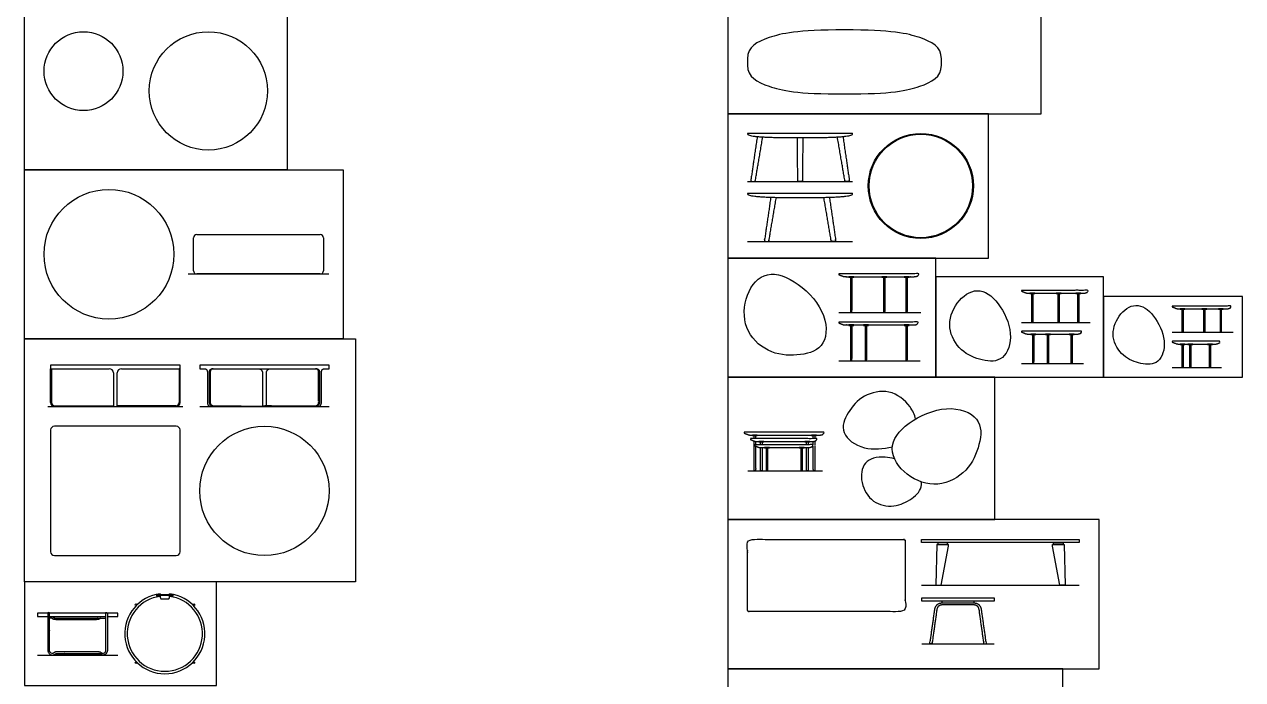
# Model space of a CAD drawing. Header units: millimetres. Extents: x 0.1 to 26.4, y -0.3 to 15.
# Drawn here: x 0.05 to 9.47, y 4.44 to 9.51 of the extents above; entities that cross this region are included whole.
import ezdxf

# ---------------------------------------------------------------- set-up
doc = ezdxf.new("R2010")
doc.units = ezdxf.units.MM
for name, color, linetype, true_color in [('2D$AG-DIAGRAM', 7, 'Continuous', 0xfecc66), ('2D$AG-FURNITURE', 7, 'Continuous', 0x66ccff), ('2D$X-VPRT', 6, 'Continuous', 0xff00ff), ('AG-DIAGRAM', 7, 'Continuous', 0xfecc66), ('AG-FURNITURE', 7, 'Continuous', 0x66ccff), ('X-VPRT', 6, 'Continuous', 0xff00ff)]:
    doc.layers.add(name, color=color, linetype=linetype, true_color=true_color)

msp = doc.modelspace()

# ---------------------------------------------------------------- linework, layer by layer
at = {"layer": '2D$AG-DIAGRAM'}
for points in [[(5.6424, 8.2933), (6.4552, 8.2933)], [(5.6424, 7.8297), (6.4552, 7.8297)], [(6.3482, 7.2792), (6.9832, 7.2792)], [(7.7608, 7.201), (8.2907, 7.201)], [(8.9258, 7.1264), (9.3957, 7.1264)], [(6.3482, 6.9056), (6.9781, 6.9056)], [(7.7608, 6.8848), (8.2406, 6.8848)], [(8.9258, 6.8542), (9.3068, 6.8542)], [(5.6444, 6.0538), (6.2219, 6.0538)], [(6.9884, 5.1694), (8.2076, 5.1694)], [(6.9903, 4.7163), (7.5491, 4.7163)], [(0.1536, 4.6302), (0.7734, 4.6302)]]:
    msp.add_lwpolyline(points, dxfattribs=at)
at = {"layer": '2D$AG-FURNITURE'}
for points in [[(6.4259, 7.5567), (6.4259, 7.5535), (6.464, 7.5535), (6.464, 7.5567)], [(6.6819, 7.5567), (6.6819, 7.5535), (6.72, 7.5535), (6.72, 7.5567)], [(6.8544, 7.5567), (6.8544, 7.5535), (6.8925, 7.5535), (6.8925, 7.5567)], [(7.8262, 7.4288), (7.8262, 7.4256), (7.8643, 7.4256), (7.8643, 7.4288)], [(8.0285, 7.4288), (8.0285, 7.4256), (8.0666, 7.4256), (8.0666, 7.4288)], [(8.1812, 7.4288), (8.1812, 7.4256), (8.2193, 7.4256), (8.2193, 7.4288)], [(8.9863, 7.3074), (8.9863, 7.3042), (9.0244, 7.3042), (9.0244, 7.3074)], [(9.1556, 7.3074), (9.1556, 7.3042), (9.1937, 7.3042), (9.1937, 7.3074)], [(9.2825, 7.3074), (9.2825, 7.3042), (9.3206, 7.3042), (9.3206, 7.3074)], [(6.4259, 7.1831), (6.4259, 7.1799), (6.464, 7.1799), (6.464, 7.1831)], [(6.5401, 7.1831), (6.5401, 7.1799), (6.5782, 7.1799), (6.5782, 7.1831)], [(6.8544, 7.1831), (6.8544, 7.1799), (6.8925, 7.1799), (6.8925, 7.1831)], [(7.8321, 7.1125), (7.8321, 7.1093), (7.8702, 7.1093), (7.8702, 7.1125)], [(7.9464, 7.1125), (7.9464, 7.1093), (7.9845, 7.1093), (7.9845, 7.1125)], [(8.129, 7.1125), (8.129, 7.1093), (8.1671, 7.1093), (8.1671, 7.1125)], [(8.9863, 7.0351), (8.9863, 7.032), (9.0244, 7.032), (9.0244, 7.0351)], [(9.0477, 7.0351), (9.0477, 7.032), (9.0858, 7.032), (9.0858, 7.0351)], [(9.1995, 7.0351), (9.1995, 7.032), (9.2376, 7.032), (9.2376, 7.0351)], [(5.6799, 6.3313), (5.6799, 6.3281), (5.718, 6.3281), (5.718, 6.3313)], [(6.1383, 6.3313), (6.1383, 6.3281), (6.1764, 6.3281), (6.1764, 6.3313)], [(5.7298, 6.2815), (5.7298, 6.2784), (5.7679, 6.2784), (5.7679, 6.2815)], [(5.7739, 6.2348), (5.7739, 6.2316), (5.812, 6.2316), (5.812, 6.2348)], [(6.0421, 6.2348), (6.0421, 6.2316), (6.0802, 6.2316), (6.0802, 6.2348)], [(6.0848, 6.2815), (6.0848, 6.2784), (6.1229, 6.2784), (6.1229, 6.2815)], [(6.9884, 5.5005), (6.9884, 5.525), (8.2076, 5.525), (8.2076, 5.5005)], [(7.1955, 5.4862), (7.1064, 5.4862), (7.0978, 5.1694), (7.1391, 5.1694), (7.1955, 5.472)], [(7.189, 5.4862), (7.189, 5.5005), (7.1128, 5.5005), (7.1128, 5.4862)], [(8.0005, 5.4862), (8.0896, 5.4862), (8.0982, 5.1694), (8.0569, 5.1694), (8.0005, 5.472)], [(8.0069, 5.4862), (8.0069, 5.5005), (8.0831, 5.5005), (8.0831, 5.4862)], [(6.9903, 5.0474), (6.9903, 5.0719), (7.5491, 5.0719), (7.5491, 5.0474)], [(7.3948, 5.0331), (7.3948, 5.0474), (7.1446, 5.0474), (7.1446, 5.0331)]]:
    msp.add_lwpolyline(points, close=True, dxfattribs=at)
for points in [[(0.2335, 4.9541), (0.1536, 4.9541), (0.1536, 4.9287), (0.2335, 4.9287)], [(0.6808, 4.9541), (0.2462, 4.9541)], [(0.2462, 4.9287), (0.6808, 4.9287)], [(0.2612, 4.9159), (0.2462, 4.9159)], [(0.6935, 4.9287), (0.7734, 4.9287), (0.7734, 4.9541), (0.6935, 4.9541)]]:
    msp.add_lwpolyline(points, dxfattribs=at)
for centre, radius in [((6.9824, 8.2584), 0.4064), ((6.9824, 8.2584), 0.4001), ((0.9143, 5.0189), 0.00635), ((1.3615, 5.0189), 0.00635), ((0.9143, 4.5717), 0.00635), ((1.3615, 4.5717), 0.00635)]:
    msp.add_circle(centre, radius, dxfattribs=at)
for radius, start, end in [(0.3099, 96.835, 83.165), (0.2908, 97.05915, 82.94085)]:
    msp.add_arc((1.1379, 4.7953), radius, start, end, dxfattribs=at)
for points, degree, knots in [([(5.6424, 9.1925), (5.6424, 9.2008), (5.6424, 9.209), (5.6424, 9.2173), (5.6424, 9.2255), (5.6424, 9.2338), (5.6424, 9.2421), (5.6424, 9.3347), (5.7878, 9.4115), (6.0227, 9.4649), (6.3917, 9.4649), (6.7608, 9.4649), (6.9957, 9.4115), (7.141, 9.3347), (7.141, 9.2421), (7.141, 9.2338), (7.141, 9.2255), (7.141, 9.2173), (7.141, 9.209), (7.141, 9.2008), (7.141, 9.1925), (7.141, 9.0999), (6.9957, 9.0231), (6.7608, 8.9696), (6.3917, 8.9696), (6.0227, 8.9696), (5.7878, 9.0231), (5.6424, 9.0999), (5.6424, 9.1925)], 3, [-0.162441, -0.162441, -0.162441, -0.162441, -0.081221, -0.081221, -0.081221, 0, 0, 0, 1.443325, 2.88665, 2.88665, 2.88665, 4.329975, 5.7733, 5.7733, 5.7733, 5.85452, 5.85452, 5.85452, 5.935741, 5.935741, 5.935741, 7.379066, 8.822391, 8.822391, 8.822391, 10.265716, 11.709041, 11.709041, 11.709041, 11.709041]), ([(6.9419, 6.4563), (6.9344, 6.4882), (6.8899, 6.5825), (6.741, 6.6936), (6.5314, 6.647), (6.4116, 6.5073), (6.3493, 6.3479), (6.5211, 6.2116), (6.6938, 6.2235), (6.7622, 6.2414)], 3, [0.464889, 0.464889, 0.464889, 0.464889, 0.968352, 1.936704, 2.905056, 3.873408, 4.84176, 5.810112, 6.63946, 6.63946, 6.63946, 6.63946]), ([(5.6926, 6.3038), (5.6926, 6.3167), (5.6926, 6.3281), (5.6989, 6.3281), (5.7053, 6.3281), (5.7053, 6.3167), (5.7053, 6.3038)], 2, [1.760522, 1.760522, 1.760522, 1.8323717, 1.8323717, 1.8740384, 1.8740384, 1.9458881, 1.9458881, 1.9458881]), ([(6.151, 6.3038), (6.151, 6.3167), (6.151, 6.3281), (6.1573, 6.3281), (6.1637, 6.3281), (6.1637, 6.3167), (6.1637, 6.3038)], 2, [1.760522, 1.760522, 1.760522, 1.8323717, 1.8323717, 1.8740384, 1.8740384, 1.9458881, 1.9458881, 1.9458881]), ([(5.7425, 6.257), (5.7425, 6.268), (5.7425, 6.2784), (5.7488, 6.2784), (5.7552, 6.2784), (5.7552, 6.268), (5.7552, 6.257)], 2, [1.7671597, 1.7671597, 1.7671597, 1.8323717, 1.8323717, 1.8740384, 1.8740384, 1.9392503, 1.9392503, 1.9392503]), ([(6.0975, 6.257), (6.0975, 6.268), (6.0975, 6.2784), (6.1039, 6.2784), (6.1102, 6.2784), (6.1102, 6.268), (6.1102, 6.257)], 2, [1.7671597, 1.7671597, 1.7671597, 1.8323717, 1.8323717, 1.8740384, 1.8740384, 1.9392503, 1.9392503, 1.9392503]), ([(6.7793, 6.1474), (6.7546, 6.1537), (6.6597, 6.1694), (6.5853, 6.1511), (6.5543, 6.1149), (6.5233, 6.0787), (6.5091, 5.961), (6.6021, 5.8004), (6.7792, 5.767), (6.9179, 5.8352), (6.9901, 5.9085), (6.9863, 5.9627), (6.9851, 5.9699)], 3, [6.434958, 6.434958, 6.434958, 6.434958, 6.778464, 7.746816, 7.746816, 7.746816, 8.715168, 9.68352, 10.651872, 11.620224, 12.588576, 12.733904, 12.733904, 12.733904, 12.733904])]:
    msp.add_open_spline(points, degree=degree, knots=knots, dxfattribs=at)
for points, weights, degree, knots in [([(5.6424, 8.661), (5.6424, 8.6615), (5.6424, 8.6621), (5.6424, 8.6626), (5.6424, 8.6635), (5.6431, 8.6642), (5.644, 8.6642), (5.7784, 8.6642), (6.3192, 8.6642), (6.4536, 8.6642), (6.4546, 8.6642), (6.4552, 8.6635), (6.4552, 8.6626), (6.4552, 8.6621), (6.4552, 8.6615), (6.4552, 8.661), (6.4552, 8.6324), (6.1983, 8.6324), (6.0488, 8.6324), (5.8994, 8.6324), (5.6424, 8.6324), (5.6424, 8.661)], [1, 1, 1, 1, 0.804737854124, 0.804737854124, 1, 1, 1, 1, 0.804737854124, 0.804737854124, 1, 1, 1, 1, 1, 1, 1, 1, 1, 1], 3, [1.458333, 1.458333, 1.458333, 1.458333, 1.479167, 1.479167, 1.479167, 1.487348, 1.487348, 1.487348, 2.810265, 2.810265, 2.810265, 2.818446, 2.818446, 2.818446, 2.839279, 2.839279, 2.839279, 3.568446, 3.568446, 3.568446, 4.297612, 4.297612, 4.297612, 4.297612]), ([(5.7177, 8.6406), (5.6915, 8.462), (5.6684, 8.304), (5.6678, 8.2998), (5.6706, 8.2966), (5.6734, 8.2933), (5.6776, 8.2933), (5.6858, 8.2933), (5.694, 8.2933), (5.7019, 8.2933), (5.7032, 8.3011), (5.7299, 8.4587), (5.7603, 8.6375)], [1, 1, 1, 0.909393215252, 1, 0.909393215252, 1, 1, 1, 0.764033142912, 1, 1, 1], 2, [0.371464, 0.371464, 0.371464, 1.47713, 1.47713, 1.503412, 1.503412, 1.529694, 1.529694, 1.581714, 1.581714, 1.624678, 1.624678, 2.705757, 2.705757, 2.705757]), ([(6.07, 8.6324), (6.0683, 8.4662), (6.0666, 8.3), (6.0665, 8.2933), (6.0599, 8.2933), (6.0488, 8.2933), (6.0378, 8.2933), (6.0311, 8.2933), (6.0311, 8.3), (6.0294, 8.4662), (6.0276, 8.6324)], [1, 1, 1, 0.710741853353, 1, 1, 1, 0.710741853353, 1, 1, 1], 2, [0.464452, 0.464452, 0.464452, 1.504077, 1.504077, 1.538273, 1.538273, 1.629613, 1.629613, 1.66381, 1.66381, 2.703435, 2.703435, 2.703435]), ([(6.38, 8.6406), (6.4062, 8.462), (6.4293, 8.304), (6.4299, 8.2998), (6.4271, 8.2966), (6.4243, 8.2933), (6.42, 8.2933), (6.4119, 8.2933), (6.4037, 8.2933), (6.3958, 8.2933), (6.3945, 8.3011), (6.3677, 8.4587), (6.3373, 8.6375)], [1, 1, 1, 0.909393215252, 1, 0.909393215252, 1, 1, 1, 0.764033142912, 1, 1, 1], 2, [0.371464, 0.371464, 0.371464, 1.47713, 1.47713, 1.503412, 1.503412, 1.529694, 1.529694, 1.581714, 1.581714, 1.624678, 1.624678, 2.705757, 2.705757, 2.705757]), ([(5.6424, 8.1974), (5.6424, 8.1979), (5.6424, 8.1984), (5.6424, 8.199), (5.6424, 8.1999), (5.6431, 8.2005), (5.644, 8.2005), (5.7784, 8.2005), (6.3192, 8.2005), (6.4536, 8.2005), (6.4546, 8.2005), (6.4552, 8.1999), (6.4552, 8.199), (6.4552, 8.1984), (6.4552, 8.1979), (6.4552, 8.1974), (6.4552, 8.1688), (6.1983, 8.1688), (6.0488, 8.1688), (5.8994, 8.1688), (5.6424, 8.1688), (5.6424, 8.1974)], [1, 1, 1, 1, 0.804737854124, 0.804737854124, 1, 1, 1, 1, 0.804737854124, 0.804737854124, 1, 1, 1, 1, 1, 1, 1, 1, 1, 1], 3, [1.458333, 1.458333, 1.458333, 1.458333, 1.479167, 1.479167, 1.479167, 1.487348, 1.487348, 1.487348, 2.810265, 2.810265, 2.810265, 2.818446, 2.818446, 2.818446, 2.839279, 2.839279, 2.839279, 3.568446, 3.568446, 3.568446, 4.297612, 4.297612, 4.297612, 4.297612]), ([(5.8224, 8.1712), (5.7976, 8.0028), (5.7739, 7.8404), (5.7733, 7.8362), (5.7761, 7.8329), (5.7788, 7.8297), (5.7831, 7.8297), (5.7913, 7.8297), (5.7995, 7.8297), (5.8073, 7.8297), (5.8087, 7.8375), (5.8364, 8.0008), (5.8652, 8.1701)], [1, 1, 1, 0.909393215252, 1, 0.909393215252, 1, 1, 1, 0.764033142912, 1, 1, 1], 2, [0.340751, 0.340751, 0.340751, 1.47713, 1.47713, 1.503412, 1.503412, 1.529694, 1.529694, 1.581714, 1.581714, 1.624678, 1.624678, 2.745174, 2.745174, 2.745174]), ([(6.2753, 8.1712), (6.3001, 8.0028), (6.3238, 7.8404), (6.3244, 7.8362), (6.3216, 7.8329), (6.3188, 7.8297), (6.3145, 7.8297), (6.3064, 7.8297), (6.2982, 7.8297), (6.2903, 7.8297), (6.289, 7.8375), (6.2613, 8.0008), (6.2325, 8.1701)], [1, 1, 1, 0.909393215252, 1, 0.909393215252, 1, 1, 1, 0.764033142912, 1, 1, 1], 2, [0.340751, 0.340751, 0.340751, 1.47713, 1.47713, 1.503412, 1.503412, 1.529694, 1.529694, 1.581714, 1.581714, 1.624678, 1.624678, 2.745174, 2.745174, 2.745174]), ([(6.3482, 7.5757), (6.3482, 7.5789), (6.3513, 7.5789), (6.6657, 7.5789), (6.98, 7.5789), (6.9832, 7.5789), (6.9832, 7.5757), (6.9832, 7.5752), (6.9832, 7.5747), (6.9832, 7.5725), (6.9812, 7.5717), (6.9677, 7.5663), (6.9543, 7.5608), (6.9439, 7.5567), (6.9286, 7.5567), (6.6657, 7.5567), (6.4027, 7.5567), (6.3874, 7.5567), (6.3771, 7.5608), (6.3636, 7.5663), (6.3501, 7.5717), (6.3482, 7.5725), (6.3482, 7.5747), (6.3482, 7.5752), (6.3482, 7.5757)], [1, 0.707106781187, 1, 1, 1, 0.707106781187, 1, 1, 1, 0.829180212149, 1, 1, 1, 1, 1, 1, 1, 1, 1, 1, 1, 0.829180212148, 1, 1, 1], 2, [0.013118, 0.013118, 0.013118, 0.02948, 0.02948, 1.550314, 1.550314, 1.566676, 1.566676, 1.570071, 1.570071, 1.582428, 1.582428, 1.618177, 1.618177, 1.704863, 1.704863, 3.126096, 3.126096, 3.212782, 3.212782, 3.248531, 3.248531, 3.260888, 3.260888, 3.264283, 3.264283, 3.264283]), ([(6.4513, 7.5535), (6.4513, 7.4639), (6.4513, 7.2816), (6.4513, 7.2792), (6.4488, 7.2792), (6.4449, 7.2792), (6.4411, 7.2792), (6.4386, 7.2792), (6.4386, 7.2816), (6.4386, 7.4639), (6.4386, 7.5535), (6.4449, 7.5535), (6.4513, 7.5535)], [1, 1, 1, 0.707106781187, 1, 1, 1, 0.707106781188, 1, 1, 1, 1, 1], 2, [0.655998, 0.655998, 0.655998, 1.218721, 1.218721, 1.231464, 1.231464, 1.256905, 1.256905, 1.269649, 1.269649, 1.832372, 1.832372, 1.874038, 1.874038, 1.874038]), ([(6.7073, 7.5535), (6.7073, 7.4639), (6.7073, 7.2816), (6.7073, 7.2792), (6.7048, 7.2792), (6.7009, 7.2792), (6.6971, 7.2792), (6.6946, 7.2792), (6.6946, 7.2816), (6.6946, 7.4639), (6.6946, 7.5535), (6.7009, 7.5535), (6.7073, 7.5535)], [1, 1, 1, 0.707106781187, 1, 1, 1, 0.707106781188, 1, 1, 1, 1, 1], 2, [0.655998, 0.655998, 0.655998, 1.218721, 1.218721, 1.231464, 1.231464, 1.256905, 1.256905, 1.269649, 1.269649, 1.832372, 1.832372, 1.874038, 1.874038, 1.874038]), ([(6.8798, 7.5535), (6.8798, 7.4639), (6.8798, 7.2816), (6.8798, 7.2792), (6.8773, 7.2792), (6.8734, 7.2792), (6.8695, 7.2792), (6.8671, 7.2792), (6.8671, 7.2816), (6.8671, 7.4639), (6.8671, 7.5535), (6.8734, 7.5535), (6.8798, 7.5535)], [1, 1, 1, 0.707106781187, 1, 1, 1, 0.707106781188, 1, 1, 1, 1, 1], 2, [0.655998, 0.655998, 0.655998, 1.218721, 1.218721, 1.231464, 1.231464, 1.256905, 1.256905, 1.269649, 1.269649, 1.832372, 1.832372, 1.874038, 1.874038, 1.874038]), ([(7.7608, 7.4478), (7.7608, 7.451), (7.764, 7.451), (8.0257, 7.451), (8.2875, 7.451), (8.2907, 7.451), (8.2907, 7.4478), (8.2907, 7.4473), (8.2907, 7.4468), (8.2907, 7.4446), (8.2887, 7.4438), (8.2752, 7.4384), (8.2617, 7.4329), (8.2514, 7.4288), (8.2361, 7.4288), (8.0257, 7.4288), (7.8153, 7.4288), (7.8, 7.4288), (7.7897, 7.4329), (7.7763, 7.4384), (7.7628, 7.4438), (7.7608, 7.4446), (7.7608, 7.4468), (7.7608, 7.4473), (7.7608, 7.4478)], [1, 0.707106781187, 1, 1, 1, 0.707106781187, 1, 1, 1, 0.829180212149, 1, 1, 1, 1, 1, 1, 1, 1, 1, 1, 1, 0.829180212148, 1, 1, 1], 2, [0.013118, 0.013118, 0.013118, 0.02948, 0.02948, 1.550314, 1.550314, 1.566676, 1.566676, 1.570071, 1.570071, 1.582428, 1.582428, 1.618177, 1.618177, 1.704863, 1.704863, 3.126096, 3.126096, 3.212782, 3.212782, 3.248531, 3.248531, 3.260888, 3.260888, 3.264283, 3.264283, 3.264283]), ([(7.8516, 7.4256), (7.8516, 7.336), (7.8516, 7.2035), (7.8516, 7.201), (7.8491, 7.201), (7.8453, 7.201), (7.8414, 7.201), (7.8389, 7.201), (7.8389, 7.2035), (7.8389, 7.336), (7.8389, 7.4256), (7.8453, 7.4256), (7.8516, 7.4256)], [1, 1, 1, 0.707106781187, 1, 1, 1, 0.707106781188, 1, 1, 1, 1, 1], 2, [0.655998, 0.655998, 0.655998, 1.218721, 1.218721, 1.231464, 1.231464, 1.256905, 1.256905, 1.269649, 1.269649, 1.832372, 1.832372, 1.874038, 1.874038, 1.874038]), ([(8.0539, 7.4256), (8.0539, 7.336), (8.0539, 7.2035), (8.0539, 7.201), (8.0515, 7.201), (8.0476, 7.201), (8.0437, 7.201), (8.0412, 7.201), (8.0412, 7.2035), (8.0412, 7.336), (8.0412, 7.4256), (8.0476, 7.4256), (8.0539, 7.4256)], [1, 1, 1, 0.707106781187, 1, 1, 1, 0.707106781188, 1, 1, 1, 1, 1], 2, [0.655998, 0.655998, 0.655998, 1.218721, 1.218721, 1.231464, 1.231464, 1.256905, 1.256905, 1.269649, 1.269649, 1.832372, 1.832372, 1.874038, 1.874038, 1.874038]), ([(8.2066, 7.4256), (8.2066, 7.336), (8.2066, 7.2035), (8.2066, 7.201), (8.2042, 7.201), (8.2003, 7.201), (8.1964, 7.201), (8.1939, 7.201), (8.1939, 7.2035), (8.1939, 7.336), (8.1939, 7.4256), (8.2003, 7.4256), (8.2066, 7.4256)], [1, 1, 1, 0.707106781187, 1, 1, 1, 0.707106781188, 1, 1, 1, 1, 1], 2, [0.655998, 0.655998, 0.655998, 1.218721, 1.218721, 1.231464, 1.231464, 1.256905, 1.256905, 1.269649, 1.269649, 1.832372, 1.832372, 1.874038, 1.874038, 1.874038]), ([(8.9258, 7.3265), (8.9258, 7.3296), (8.929, 7.3296), (9.1608, 7.3296), (9.3926, 7.3296), (9.3957, 7.3296), (9.3957, 7.3265), (9.3957, 7.326), (9.3957, 7.3254), (9.3957, 7.3233), (9.3937, 7.3225), (9.3803, 7.317), (9.3668, 7.3116), (9.3565, 7.3074), (9.3412, 7.3074), (9.1608, 7.3074), (8.9804, 7.3074), (8.9651, 7.3074), (8.9547, 7.3116), (8.9413, 7.317), (8.9278, 7.3225), (8.9258, 7.3233), (8.9258, 7.3254), (8.9258, 7.326), (8.9258, 7.3265)], [1, 0.707106781187, 1, 1, 1, 0.707106781187, 1, 1, 1, 0.829180212149, 1, 1, 1, 1, 1, 1, 1, 1, 1, 1, 1, 0.829180212148, 1, 1, 1], 2, [0.013118, 0.013118, 0.013118, 0.02948, 0.02948, 1.550314, 1.550314, 1.566676, 1.566676, 1.570071, 1.570071, 1.582428, 1.582428, 1.618177, 1.618177, 1.704863, 1.704863, 3.126096, 3.126096, 3.212782, 3.212782, 3.248531, 3.248531, 3.260888, 3.260888, 3.264283, 3.264283, 3.264283]), ([(9.0117, 7.3042), (9.0117, 7.2147), (9.0117, 7.1289), (9.0117, 7.1264), (9.0092, 7.1264), (9.0053, 7.1264), (9.0014, 7.1264), (8.999, 7.1264), (8.999, 7.1289), (8.999, 7.2147), (8.999, 7.3042), (9.0053, 7.3042), (9.0117, 7.3042)], [1, 1, 1, 0.707106781187, 1, 1, 1, 0.707106781188, 1, 1, 1, 1, 1], 2, [0.655998, 0.655998, 0.655998, 1.218721, 1.218721, 1.231464, 1.231464, 1.256905, 1.256905, 1.269649, 1.269649, 1.832372, 1.832372, 1.874038, 1.874038, 1.874038]), ([(9.181, 7.3042), (9.181, 7.2147), (9.181, 7.1289), (9.181, 7.1264), (9.1785, 7.1264), (9.1746, 7.1264), (9.1707, 7.1264), (9.1683, 7.1264), (9.1683, 7.1289), (9.1683, 7.2147), (9.1683, 7.3042), (9.1746, 7.3042), (9.181, 7.3042)], [1, 1, 1, 0.707106781187, 1, 1, 1, 0.707106781188, 1, 1, 1, 1, 1], 2, [0.655998, 0.655998, 0.655998, 1.218721, 1.218721, 1.231464, 1.231464, 1.256905, 1.256905, 1.269649, 1.269649, 1.832372, 1.832372, 1.874038, 1.874038, 1.874038]), ([(9.3079, 7.3042), (9.3079, 7.2147), (9.3079, 7.1289), (9.3079, 7.1264), (9.3054, 7.1264), (9.3015, 7.1264), (9.2976, 7.1264), (9.2952, 7.1264), (9.2952, 7.1289), (9.2952, 7.2147), (9.2952, 7.3042), (9.3015, 7.3042), (9.3079, 7.3042)], [1, 1, 1, 0.707106781187, 1, 1, 1, 0.707106781188, 1, 1, 1, 1, 1], 2, [0.655998, 0.655998, 0.655998, 1.218721, 1.218721, 1.231464, 1.231464, 1.256905, 1.256905, 1.269649, 1.269649, 1.832372, 1.832372, 1.874038, 1.874038, 1.874038]), ([(6.3482, 7.2021), (6.3482, 7.2053), (6.3513, 7.2053), (6.6657, 7.2053), (6.9749, 7.2053), (6.9781, 7.2053), (6.9781, 7.2021), (6.9781, 7.2016), (6.9781, 7.2011), (6.9781, 7.1989), (6.9761, 7.1981), (6.9626, 7.1927), (6.9492, 7.1872), (6.9389, 7.1831), (6.9236, 7.1831), (6.6657, 7.1831), (6.4027, 7.1831), (6.3874, 7.1831), (6.3771, 7.1872), (6.3636, 7.1927), (6.3501, 7.1981), (6.3482, 7.1989), (6.3482, 7.2011), (6.3482, 7.2016), (6.3482, 7.2021)], [1, 0.707106781187, 1, 1, 1, 0.707106781187, 1, 1, 1, 0.829180212149, 1, 1, 1, 1, 1, 1, 1, 1, 1, 1, 1, 0.829180212148, 1, 1, 1], 2, [0.013118, 0.013118, 0.013118, 0.02948, 0.02948, 1.550314, 1.550314, 1.566676, 1.566676, 1.570071, 1.570071, 1.582428, 1.582428, 1.618177, 1.618177, 1.704863, 1.704863, 3.126096, 3.126096, 3.212782, 3.212782, 3.248531, 3.248531, 3.260888, 3.260888, 3.264283, 3.264283, 3.264283]), ([(6.4513, 7.1799), (6.4513, 7.0903), (6.4513, 6.908), (6.4513, 6.9056), (6.4488, 6.9056), (6.4449, 6.9056), (6.4411, 6.9056), (6.4386, 6.9056), (6.4386, 6.908), (6.4386, 7.0903), (6.4386, 7.1799), (6.4449, 7.1799), (6.4513, 7.1799)], [1, 1, 1, 0.707106781187, 1, 1, 1, 0.707106781188, 1, 1, 1, 1, 1], 2, [0.655998, 0.655998, 0.655998, 1.218721, 1.218721, 1.231464, 1.231464, 1.256905, 1.256905, 1.269649, 1.269649, 1.832372, 1.832372, 1.874038, 1.874038, 1.874038]), ([(6.5655, 7.1799), (6.5655, 7.0903), (6.5655, 6.908), (6.5655, 6.9056), (6.563, 6.9056), (6.5592, 6.9056), (6.5553, 6.9056), (6.5528, 6.9056), (6.5528, 6.908), (6.5528, 7.0903), (6.5528, 7.1799), (6.5592, 7.1799), (6.5655, 7.1799)], [1, 1, 1, 0.707106781187, 1, 1, 1, 0.707106781188, 1, 1, 1, 1, 1], 2, [0.655998, 0.655998, 0.655998, 1.218721, 1.218721, 1.231464, 1.231464, 1.256905, 1.256905, 1.269649, 1.269649, 1.832372, 1.832372, 1.874038, 1.874038, 1.874038]), ([(6.8798, 7.1799), (6.8798, 7.0903), (6.8798, 6.908), (6.8798, 6.9056), (6.8773, 6.9056), (6.8734, 6.9056), (6.8695, 6.9056), (6.8671, 6.9056), (6.8671, 6.908), (6.8671, 7.0903), (6.8671, 7.1799), (6.8734, 7.1799), (6.8798, 7.1799)], [1, 1, 1, 0.707106781187, 1, 1, 1, 0.707106781188, 1, 1, 1, 1, 1], 2, [0.655998, 0.655998, 0.655998, 1.218721, 1.218721, 1.231464, 1.231464, 1.256905, 1.256905, 1.269649, 1.269649, 1.832372, 1.832372, 1.874038, 1.874038, 1.874038]), ([(7.7608, 7.1315), (7.7608, 7.1347), (7.764, 7.1347), (8.0033, 7.1347), (8.2374, 7.1347), (8.2406, 7.1347), (8.2406, 7.1315), (8.2406, 7.131), (8.2406, 7.1305), (8.2406, 7.1284), (8.2386, 7.1276), (8.2252, 7.1221), (8.2117, 7.1167), (8.2014, 7.1125), (8.1861, 7.1125), (8.0033, 7.1125), (7.8153, 7.1125), (7.8, 7.1125), (7.7897, 7.1167), (7.7763, 7.1221), (7.7628, 7.1276), (7.7608, 7.1284), (7.7608, 7.1305), (7.7608, 7.131), (7.7608, 7.1315)], [1, 0.707106781187, 1, 1, 1, 0.707106781187, 1, 1, 1, 0.829180212149, 1, 1, 1, 1, 1, 1, 1, 1, 1, 1, 1, 0.829180212148, 1, 1, 1], 2, [0.013118, 0.013118, 0.013118, 0.02948, 0.02948, 1.550314, 1.550314, 1.566676, 1.566676, 1.570071, 1.570071, 1.582428, 1.582428, 1.618177, 1.618177, 1.704863, 1.704863, 3.126096, 3.126096, 3.212782, 3.212782, 3.248531, 3.248531, 3.260888, 3.260888, 3.264283, 3.264283, 3.264283]), ([(7.8575, 7.1093), (7.8575, 7.0197), (7.8575, 6.8872), (7.8575, 6.8848), (7.855, 6.8848), (7.8511, 6.8848), (7.8473, 6.8848), (7.8448, 6.8848), (7.8448, 6.8872), (7.8448, 7.0197), (7.8448, 7.1093), (7.8511, 7.1093), (7.8575, 7.1093)], [1, 1, 1, 0.707106781187, 1, 1, 1, 0.707106781188, 1, 1, 1, 1, 1], 2, [0.655998, 0.655998, 0.655998, 1.218721, 1.218721, 1.231464, 1.231464, 1.256905, 1.256905, 1.269649, 1.269649, 1.832372, 1.832372, 1.874038, 1.874038, 1.874038]), ([(7.9718, 7.1093), (7.9718, 7.0197), (7.9718, 6.8872), (7.9718, 6.8848), (7.9694, 6.8848), (7.9655, 6.8848), (7.9616, 6.8848), (7.9591, 6.8848), (7.9591, 6.8872), (7.9591, 7.0197), (7.9591, 7.1093), (7.9655, 7.1093), (7.9718, 7.1093)], [1, 1, 1, 0.707106781187, 1, 1, 1, 0.707106781188, 1, 1, 1, 1, 1], 2, [0.655998, 0.655998, 0.655998, 1.218721, 1.218721, 1.231464, 1.231464, 1.256905, 1.256905, 1.269649, 1.269649, 1.832372, 1.832372, 1.874038, 1.874038, 1.874038]), ([(8.1544, 7.1093), (8.1544, 7.0197), (8.1544, 6.8872), (8.1544, 6.8848), (8.152, 6.8848), (8.1481, 6.8848), (8.1442, 6.8848), (8.1417, 6.8848), (8.1417, 6.8872), (8.1417, 7.0197), (8.1417, 7.1093), (8.1481, 7.1093), (8.1544, 7.1093)], [1, 1, 1, 0.707106781187, 1, 1, 1, 0.707106781188, 1, 1, 1, 1, 1], 2, [0.655998, 0.655998, 0.655998, 1.218721, 1.218721, 1.231464, 1.231464, 1.256905, 1.256905, 1.269649, 1.269649, 1.832372, 1.832372, 1.874038, 1.874038, 1.874038]), ([(8.9258, 7.0542), (8.9258, 7.0574), (8.929, 7.0574), (9.1163, 7.0574), (9.3037, 7.0574), (9.3068, 7.0574), (9.3068, 7.0542), (9.3068, 7.0537), (9.3068, 7.0531), (9.3068, 7.051), (9.3048, 7.0502), (9.2914, 7.0448), (9.2779, 7.0393), (9.2676, 7.0351), (9.2523, 7.0351), (9.1163, 7.0351), (8.9804, 7.0351), (8.9651, 7.0351), (8.9547, 7.0393), (8.9413, 7.0448), (8.9278, 7.0502), (8.9258, 7.051), (8.9258, 7.0531), (8.9258, 7.0537), (8.9258, 7.0542)], [1, 0.707106781187, 1, 1, 1, 0.707106781187, 1, 1, 1, 0.829180212149, 1, 1, 1, 1, 1, 1, 1, 1, 1, 1, 1, 0.829180212148, 1, 1, 1], 2, [0.013118, 0.013118, 0.013118, 0.02948, 0.02948, 1.550314, 1.550314, 1.566676, 1.566676, 1.570071, 1.570071, 1.582428, 1.582428, 1.618177, 1.618177, 1.704863, 1.704863, 3.126096, 3.126096, 3.212782, 3.212782, 3.248531, 3.248531, 3.260888, 3.260888, 3.264283, 3.264283, 3.264283]), ([(9.0117, 7.032), (9.0117, 6.9424), (9.0117, 6.8566), (9.0117, 6.8542), (9.0092, 6.8542), (9.0053, 6.8542), (9.0014, 6.8542), (8.999, 6.8542), (8.999, 6.8566), (8.999, 6.9424), (8.999, 7.032), (9.0053, 7.032), (9.0117, 7.032)], [1, 1, 1, 0.707106781187, 1, 1, 1, 0.707106781188, 1, 1, 1, 1, 1], 2, [0.655998, 0.655998, 0.655998, 1.218721, 1.218721, 1.231464, 1.231464, 1.256905, 1.256905, 1.269649, 1.269649, 1.832372, 1.832372, 1.874038, 1.874038, 1.874038]), ([(9.0731, 7.032), (9.0731, 6.9424), (9.0731, 6.8566), (9.0731, 6.8542), (9.0707, 6.8542), (9.0668, 6.8542), (9.0629, 6.8542), (9.0604, 6.8542), (9.0604, 6.8566), (9.0604, 6.9424), (9.0604, 7.032), (9.0668, 7.032), (9.0731, 7.032)], [1, 1, 1, 0.707106781187, 1, 1, 1, 0.707106781188, 1, 1, 1, 1, 1], 2, [0.655998, 0.655998, 0.655998, 1.218721, 1.218721, 1.231464, 1.231464, 1.256905, 1.256905, 1.269649, 1.269649, 1.832372, 1.832372, 1.874038, 1.874038, 1.874038]), ([(9.2249, 7.032), (9.2249, 6.9424), (9.2249, 6.8566), (9.2249, 6.8542), (9.2224, 6.8542), (9.2185, 6.8542), (9.2146, 6.8542), (9.2122, 6.8542), (9.2122, 6.8566), (9.2122, 6.9424), (9.2122, 7.032), (9.2185, 7.032), (9.2249, 7.032)], [1, 1, 1, 0.707106781187, 1, 1, 1, 0.707106781188, 1, 1, 1, 1, 1], 2, [0.655998, 0.655998, 0.655998, 1.218721, 1.218721, 1.231464, 1.231464, 1.256905, 1.256905, 1.269649, 1.269649, 1.832372, 1.832372, 1.874038, 1.874038, 1.874038]), ([(5.6157, 6.3504), (5.6157, 6.3535), (5.6188, 6.3535), (5.9332, 6.3535), (6.2475, 6.3535), (6.2507, 6.3535), (6.2507, 6.3504), (6.2507, 6.3498), (6.2507, 6.3493), (6.2507, 6.3472), (6.2487, 6.3464), (6.2352, 6.3409), (6.2217, 6.3355), (6.2114, 6.3313), (6.1961, 6.3313), (5.9332, 6.3313), (5.6702, 6.3313), (5.6549, 6.3313), (5.6446, 6.3355), (5.6311, 6.3409), (5.6176, 6.3464), (5.6157, 6.3472), (5.6157, 6.3493), (5.6157, 6.3498), (5.6157, 6.3504)], [1, 0.707106781187, 1, 1, 1, 0.707106781187, 1, 1, 1, 0.829180212149, 1, 1, 1, 1, 1, 1, 1, 1, 1, 1, 1, 0.829180212148, 1, 1, 1], 2, [0.013118, 0.013118, 0.013118, 0.02948, 0.02948, 1.550314, 1.550314, 1.566676, 1.566676, 1.570071, 1.570071, 1.582428, 1.582428, 1.618177, 1.618177, 1.704863, 1.704863, 3.126096, 3.126096, 3.212782, 3.212782, 3.248531, 3.248531, 3.260888, 3.260888, 3.264283, 3.264283, 3.264283]), ([(5.6644, 6.3006), (5.6644, 6.3038), (5.6676, 6.3038), (5.9293, 6.3038), (6.1911, 6.3038), (6.1942, 6.3038), (6.1942, 6.3006), (6.1942, 6.3001), (6.1942, 6.2995), (6.1942, 6.2974), (6.1923, 6.2966), (6.1788, 6.2912), (6.1653, 6.2857), (6.155, 6.2815), (6.1397, 6.2815), (5.9293, 6.2815), (5.7189, 6.2815), (5.7036, 6.2815), (5.6933, 6.2857), (5.6798, 6.2912), (5.6664, 6.2966), (5.6644, 6.2974), (5.6644, 6.2995), (5.6644, 6.3001), (5.6644, 6.3006)], [1, 0.707106781187, 1, 1, 1, 0.707106781187, 1, 1, 1, 0.829180212149, 1, 1, 1, 1, 1, 1, 1, 1, 1, 1, 1, 0.829180212148, 1, 1, 1], 2, [0.013118, 0.013118, 0.013118, 0.02948, 0.02948, 1.550314, 1.550314, 1.566676, 1.566676, 1.570071, 1.570071, 1.582428, 1.582428, 1.618177, 1.618177, 1.704863, 1.704863, 3.126096, 3.126096, 3.212782, 3.212782, 3.248531, 3.248531, 3.260888, 3.260888, 3.264283, 3.264283, 3.264283]), ([(5.7053, 6.2462), (5.7053, 6.1689), (5.7053, 6.0563), (5.7053, 6.0538), (5.7028, 6.0538), (5.6989, 6.0538), (5.6951, 6.0538), (5.6926, 6.0538), (5.6926, 6.0563), (5.6926, 6.1999), (5.6926, 6.286)], [1, 1, 1, 0.707106781187, 1, 1, 1, 0.707106781188, 1, 1, 1], 2, [2.089022, 2.089022, 2.089022, 2.4367613, 2.4367613, 2.4495046, 2.4495046, 2.474946, 2.474946, 2.4876893, 2.4876893, 2.9311308, 2.9311308, 2.9311308]), ([(5.6942, 6.2538), (5.6942, 6.257), (5.6973, 6.257), (5.9291, 6.257), (6.1609, 6.257), (6.1641, 6.257), (6.1641, 6.2538), (6.1641, 6.2533), (6.1641, 6.2528), (6.1641, 6.2507), (6.1621, 6.2499), (6.1486, 6.2444), (6.1351, 6.239), (6.1248, 6.2348), (6.1095, 6.2348), (5.9291, 6.2348), (5.7487, 6.2348), (5.7334, 6.2348), (5.7231, 6.239), (5.7096, 6.2444), (5.6961, 6.2499), (5.6942, 6.2507), (5.6942, 6.2528), (5.6942, 6.2533), (5.6942, 6.2538)], [1, 0.707106781187, 1, 1, 1, 0.707106781187, 1, 1, 1, 0.829180212149, 1, 1, 1, 1, 1, 1, 1, 1, 1, 1, 1, 0.829180212148, 1, 1, 1], 2, [0.013118, 0.013118, 0.013118, 0.02948, 0.02948, 1.550314, 1.550314, 1.566676, 1.566676, 1.570071, 1.570071, 1.582428, 1.582428, 1.618177, 1.618177, 1.704863, 1.704863, 3.126096, 3.126096, 3.212782, 3.212782, 3.248531, 3.248531, 3.260888, 3.260888, 3.264283, 3.264283, 3.264283]), ([(5.7552, 6.2348), (5.7552, 6.1583), (5.7552, 6.0563), (5.7552, 6.0538), (5.7527, 6.0538), (5.7488, 6.0538), (5.745, 6.0538), (5.7425, 6.0538), (5.7425, 6.0563), (5.7425, 6.1584), (5.7425, 6.235)], [1, 1, 1, 0.707106781187, 1, 1, 1, 0.707106781188, 1, 1, 1], 2, [0.7856752, 0.7856752, 0.7856752, 1.2187207, 1.2187207, 1.231464, 1.231464, 1.2569054, 1.2569054, 1.2696487, 1.2696487, 1.7032165, 1.7032165, 1.7032165]), ([(5.7993, 6.2316), (5.7993, 6.142), (5.7993, 6.0563), (5.7993, 6.0538), (5.7968, 6.0538), (5.7929, 6.0538), (5.7891, 6.0538), (5.7866, 6.0538), (5.7866, 6.0563), (5.7866, 6.142), (5.7866, 6.2316), (5.7929, 6.2316), (5.7993, 6.2316)], [1, 1, 1, 0.707106781187, 1, 1, 1, 0.707106781188, 1, 1, 1, 1, 1], 2, [0.655998, 0.655998, 0.655998, 1.218721, 1.218721, 1.231464, 1.231464, 1.256905, 1.256905, 1.269649, 1.269649, 1.832372, 1.832372, 1.874038, 1.874038, 1.874038]), ([(6.0675, 6.2316), (6.0675, 6.142), (6.0675, 6.0563), (6.0675, 6.0538), (6.065, 6.0538), (6.0612, 6.0538), (6.0573, 6.0538), (6.0548, 6.0538), (6.0548, 6.0563), (6.0548, 6.142), (6.0548, 6.2316), (6.0612, 6.2316), (6.0675, 6.2316)], [1, 1, 1, 0.707106781187, 1, 1, 1, 0.707106781188, 1, 1, 1, 1, 1], 2, [0.655998, 0.655998, 0.655998, 1.218721, 1.218721, 1.231464, 1.231464, 1.256905, 1.256905, 1.269649, 1.269649, 1.832372, 1.832372, 1.874038, 1.874038, 1.874038]), ([(6.1102, 6.2348), (6.1102, 6.1583), (6.1102, 6.0563), (6.1102, 6.0538), (6.1078, 6.0538), (6.1039, 6.0538), (6.1, 6.0538), (6.0975, 6.0538), (6.0975, 6.0563), (6.0975, 6.1583), (6.0975, 6.2348)], [1, 1, 1, 0.707106781187, 1, 1, 1, 0.707106781188, 1, 1, 1], 2, [2.0037092, 2.0037092, 2.0037092, 2.4367613, 2.4367613, 2.4495046, 2.4495046, 2.474946, 2.474946, 2.4876893, 2.4876893, 2.9207349, 2.9207349, 2.9207349]), ([(6.1637, 6.2513), (6.1637, 6.1727), (6.1637, 6.0563), (6.1637, 6.0538), (6.1612, 6.0538), (6.1573, 6.0538), (6.1534, 6.0538), (6.151, 6.0538), (6.151, 6.0563), (6.151, 6.1683), (6.151, 6.2454)], [1, 1, 1, 0.707106781187, 1, 1, 1, 0.707106781188, 1, 1, 1], 2, [2.0774479, 2.0774479, 2.0774479, 2.4367613, 2.4367613, 2.4495046, 2.4495046, 2.474946, 2.474946, 2.4876893, 2.4876893, 2.8336298, 2.8336298, 2.8336298]), ([(5.6424, 4.9789), (5.6424, 4.9662), (5.6551, 4.9662), (6.252, 4.9662), (6.8489, 4.9662), (6.8616, 4.9662), (6.8616, 4.9789), (6.8616, 5.2456), (6.8616, 5.5123), (6.8616, 5.525), (6.8489, 5.525), (6.252, 5.525), (5.6551, 5.525), (5.6424, 5.525), (5.6424, 5.5123), (5.6424, 5.2456), (5.6424, 4.9789)], [1, 0.707106781187, 1, 1, 1, 0.707106781187, 1, 1, 1, 0.707106781187, 1, 1, 1, 0.707106781187, 1, 1, 1], 2, [0, 0, 0, 0.06545, 0.06545, 3.00295, 3.00295, 3.0684, 3.0684, 4.8184, 4.8184, 4.88385, 4.88385, 7.82135, 7.82135, 7.886799, 7.886799, 9.636799, 9.636799, 9.636799]), ([(1.1971, 5.0935), (1.1379, 5.1053), (1.0787, 5.0935), (1.0748, 5.0927), (1.0756, 5.0889), (1.0764, 5.0851), (1.0802, 5.0858), (1.1379, 5.0973), (1.1956, 5.0858), (1.1994, 5.0851), (1.2002, 5.0889), (1.201, 5.0927), (1.1971, 5.0935)], [1, 0.980834704449, 1, 0.707106781186, 1, 0.707106781186, 1, 0.980834704449, 1, 0.707106781187, 1, 0.707106781187, 1], 2, [0, 0, 0, 0.3861666, 0.3861666, 0.4062668, 0.4062668, 0.4263669, 0.4263669, 0.8125335, 0.8125335, 0.8326337, 0.8326337, 0.8527338, 0.8527338, 0.8527338]), ([(1.1018, 5.0893), (1.1023, 5.0815), (1.1028, 5.0736), (1.1031, 5.0692), (1.1064, 5.0662), (1.1098, 5.0633), (1.1142, 5.0637), (1.126, 5.0648), (1.1379, 5.0648), (1.1498, 5.0648), (1.1616, 5.0637), (1.166, 5.0633), (1.1694, 5.0662), (1.1728, 5.0692), (1.173, 5.0736), (1.1735, 5.0815), (1.174, 5.0893)], [1, 1, 1, 0.921138748259, 1, 0.921138748259, 1, 1.01627548485, 1.034820321, 1.01627548485, 1, 0.921138748259, 1, 0.921138748259, 1, 1, 1], 2, [-0.946055, -0.946055, -0.946055, -0.8943531, -0.8943531, -0.8667548, -0.8667548, -0.8391565, -0.8391565, -0.7474515, -0.7474515, -0.6557465, -0.6557465, -0.6281482, -0.6281482, -0.6005499, -0.6005499, -0.548848, -0.548848, -0.548848]), ([(7.3948, 5.0173), (7.428, 5.0173), (7.4327, 4.9844), (7.4517, 4.8504), (7.4708, 4.7163), (7.4789, 4.7163), (7.4869, 4.7163), (7.4676, 4.8515), (7.4484, 4.9866), (7.4417, 5.0331), (7.3948, 5.0331), (7.3322, 5.0331), (7.2697, 5.0331), (7.2071, 5.0331), (7.1446, 5.0331), (7.0976, 5.0331), (7.091, 4.9866), (7.0717, 4.8515), (7.0525, 4.7163), (7.0605, 4.7163), (7.0685, 4.7163), (7.0876, 4.8504), (7.1067, 4.9844), (7.1114, 5.0173), (7.1446, 5.0173), (7.2697, 5.0173), (7.3948, 5.0173)], [1, 0.755323870161, 1, 1, 1, 1, 1, 1, 1, 0.755323870161, 1, 1, 1, 1, 1, 0.755323870161, 1, 1, 1, 1, 1, 1, 1, 0.755323870161, 1, 1, 1], 2, [-1.157287, -1.157287, -1.157287, -0.902131, -0.902131, -0.007472, -0.007472, 0.045137, 0.045137, 0.942588, 0.942588, 1.196421, 1.196421, 1.597095, 1.597095, 1.997769, 1.997769, 2.251602, 2.251602, 3.149053, 3.149053, 3.201662, 3.201662, 4.096321, 4.096321, 4.351478, 4.351478, 5.157004, 5.157004, 5.157004]), ([(0.6551, 4.6429), (0.6448, 4.6485), (0.6345, 4.654), (0.6315, 4.6556), (0.6282, 4.6556), (0.4635, 4.6556), (0.2988, 4.6556), (0.2955, 4.6556), (0.2925, 4.654), (0.2823, 4.6485), (0.272, 4.643), (0.2719, 4.6429), (0.2718, 4.6429), (0.2701, 4.6429), (0.2685, 4.6429), (0.2462, 4.6429), (0.2462, 4.6651), (0.2462, 4.8128), (0.2462, 4.9541), (0.2462, 4.9604), (0.2399, 4.9604), (0.2335, 4.9604), (0.2335, 4.9541), (0.2335, 4.8128), (0.2335, 4.6651), (0.2335, 4.6302), (0.2685, 4.6302), (0.2701, 4.6302), (0.2718, 4.6302), (0.2751, 4.6302), (0.2781, 4.6318), (0.2883, 4.6373), (0.2986, 4.6429), (0.2987, 4.6429), (0.2988, 4.6429), (0.4635, 4.6429), (0.6282, 4.6429), (0.6283, 4.6429), (0.6283, 4.6429)], [1, 1, 1, 0.969572219197, 1, 1, 1, 0.969572219198, 1, 1, 1, 0.96957221923, 1, 1, 1, 0.707106781186, 1, 1, 1, 0.707106781187, 1, 0.707106781187, 1, 1, 1, 0.707106781187, 1, 1, 1, 0.9695722192, 1, 1, 1, 0.969572219214, 1, 1, 1, 0.992363899781, 1], 2, [0.036906, 0.036906, 0.036906, 0.576235, 0.576235, 0.583043, 0.583043, 1.192506, 1.192506, 1.199314, 1.199314, 1.735956, 1.735956, 1.742764, 1.742764, 1.747353, 1.747353, 1.838041, 1.838041, 2.39953, 2.39953, 2.432255, 2.432255, 2.46498, 2.46498, 3.02647, 3.02647, 3.117158, 3.117158, 3.121746, 3.121746, 3.128554, 3.128554, 3.665197, 3.665197, 3.672005, 3.672005, 4.281468, 4.281468, 4.284872, 4.284872, 4.284872]), ([(0.2612, 4.9287), (0.2644, 4.9286), (0.2672, 4.9271), (0.2774, 4.9215), (0.2877, 4.916), (0.2878, 4.916), (0.2879, 4.916), (0.4526, 4.916), (0.6173, 4.916), (0.6174, 4.916), (0.6175, 4.916)], [0.998000808043, 0.970607006181, 1, 1, 1, 0.969572219214, 1, 1, 1, 0.992363899781, 1], 2, [3.121978, 3.121978, 3.121978, 3.128554, 3.128554, 3.665197, 3.665197, 3.672005, 3.672005, 4.281468, 4.281468, 4.284872, 4.284872, 4.284872]), ([(0.6442, 4.916), (0.6339, 4.9104), (0.6236, 4.9048), (0.6207, 4.9033), (0.6173, 4.9033), (0.4526, 4.9033), (0.2879, 4.9033), (0.2846, 4.9033), (0.2817, 4.9048), (0.2714, 4.9104), (0.2612, 4.9159)], [1, 1, 1, 0.969572219197, 1, 1, 1, 0.969572219198, 1, 1, 1], 2, [0.036906, 0.036906, 0.036906, 0.576235, 0.576235, 0.583043, 0.583043, 1.192506, 1.192506, 1.199314, 1.199314, 1.735956, 1.735956, 1.735956]), ([(0.2986, 4.6429), (0.4786, 4.6429), (0.6585, 4.6429), (0.6808, 4.6429), (0.6808, 4.6651), (0.6808, 4.8128), (0.6808, 4.9541), (0.6808, 4.9604), (0.6871, 4.9604), (0.6935, 4.9604), (0.6935, 4.9541), (0.6935, 4.8128), (0.6935, 4.6651), (0.6935, 4.6302), (0.6585, 4.6302), (0.4652, 4.6302), (0.2718, 4.6302)], [1, 1, 1, 0.707106781186, 1, 1, 1, 0.707106781187, 1, 0.707106781187, 1, 1, 1, 0.707106781186, 1, 1, 1], 2, [4.974565, 4.974565, 4.974565, 5.969922, 5.969922, 6.152841, 6.152841, 7.285377, 7.285377, 7.318102, 7.318102, 7.350827, 7.350827, 8.483363, 8.483363, 8.666282, 8.666282, 9.735653, 9.735653, 9.735653])]:
    msp.add_rational_spline(points, weights, degree=degree, knots=knots, dxfattribs=at)
for points, degree in [([(5.7717, 7.5644), (5.7056, 7.5384), (5.6049, 7.393), (5.6157, 7.1164), (5.826, 6.949), (6.0562, 6.9423), (6.2604, 7.0071), (6.2579, 7.2953), (6.0014, 7.5496), (5.8378, 7.5905), (5.7717, 7.5644)], 3), ([(7.4196, 7.4482), (7.3628, 7.4473), (7.2466, 7.367), (7.1768, 7.1572), (7.2868, 6.9728), (7.4571, 6.903), (7.628, 6.8939), (7.7072, 7.1102), (7.5871, 7.3724), (7.4763, 7.4491), (7.4196, 7.4482)], 3), ([(8.6452, 7.3344), (8.5976, 7.3328), (8.5011, 7.2638), (8.4454, 7.0868), (8.5404, 6.9335), (8.6842, 6.8773), (8.8278, 6.872), (8.8913, 7.0546), (8.7869, 7.273), (8.6928, 7.3359), (8.6452, 7.3344)], 3), ([(6.7613, 6.2255), (6.761, 6.1544), (6.8586, 6.0069), (7.1194, 5.9143), (7.353, 6.0474), (7.4446, 6.2587), (7.4603, 6.4724), (7.1916, 6.577), (6.8604, 6.4333), (6.7616, 6.2965), (6.7613, 6.2255)], 3), ([(5.7053, 6.2825), (5.7053, 6.2703), (5.7053, 6.257)], 2), ([(6.151, 6.257), (6.151, 6.2701), (6.151, 6.2822)], 2), ([(6.1637, 6.2851), (6.1637, 6.271), (6.1637, 6.2554)], 2), ([(1.101, 5.103), (1.1012, 5.1001), (1.1014, 5.0971)], 2), ([(1.1744, 5.0971), (1.1746, 5.1001), (1.1748, 5.103)], 2), ([(0.2877, 4.916), (0.466, 4.916), (0.6808, 4.916)], 2)]:
    msp.add_open_spline(points, degree=degree, dxfattribs=at)
at = {"layer": '2D$X-VPRT'}
for points in [[(5.49, 8.8172), (7.9122, 8.8172), (7.9122, 10.0516), (5.49, 10.0516)], [(5.49, 7.6996), (7.5056, 7.6996), (7.5056, 8.8172), (5.49, 8.8172)], [(5.49, 6.7797), (7.0988, 6.7797), (7.0988, 7.6996), (5.49, 7.6996)], [(7.0988, 6.7797), (8.3957, 6.7797), (8.3957, 7.556), (7.0988, 7.556)], [(8.3957, 6.7797), (9.4701, 6.7797), (9.4701, 7.4041), (8.3957, 7.4041)], [(5.49, 5.6774), (7.5543, 5.6774), (7.5543, 6.7797), (5.49, 6.7797)], [(5.49, 4.5244), (8.36, 4.5244), (8.36, 5.6774), (5.49, 5.6774)], [(0.0518, 4.3944), (1.5364, 4.3944), (1.5364, 5.1962), (0.0518, 5.1962)]]:
    msp.add_lwpolyline(points, close=True, dxfattribs=at)
at = {"layer": 'AG-DIAGRAM'}
for points in [[(1.3176, 7.5775), (2.4054, 7.5775)], [(0.2343, 6.552), (1.2757, 6.552)], [(1.4075, 6.552), (2.4076, 6.552)]]:
    msp.add_lwpolyline(points, dxfattribs=at)
at = {"layer": 'AG-FURNITURE'}
for p, q in [((1.2551, 6.8726), (0.255, 6.8726)), ((0.255, 6.8726), (0.255, 6.8448)), ((0.255, 6.8448), (0.2613, 6.8448)), ((0.2613, 6.8448), (0.2613, 6.5837)), ((1.2554, 6.8448), (1.2491, 6.8448)), ((1.2491, 6.8448), (1.2491, 6.5837)), ((1.2551, 6.8448), (1.2551, 6.8726)), ((0.2867, 6.5583), (0.7402, 6.5583)), ((0.7402, 6.5583), (0.7402, 6.552)), ((0.7402, 6.552), (0.7702, 6.552)), ((1.2237, 6.5583), (0.7702, 6.5583)), ((0.7702, 6.5583), (0.7702, 6.552))]:
    msp.add_line(p, q, dxfattribs=at)
for points in [[(2.3721, 6.8448), (2.4076, 6.8448), (2.4076, 6.8726), (1.4075, 6.8726), (1.4075, 6.8448), (1.4433, 6.8448)], [(1.506, 6.8448), (1.8606, 6.8448), (1.9549, 6.8448), (2.3094, 6.8448)]]:
    msp.add_lwpolyline(points, dxfattribs=at)
for centre, radius in [((0.509, 9.1459), 0.3048), ((1.4742, 8.9935), 0.4572), ((0.7058, 7.7299), 0.5017), ((1.9076, 5.8995), 0.5001)]:
    msp.add_circle(centre, radius, dxfattribs=at)
for centre, radius, start, end in [((1.3853, 7.8569), 0.0254, 90, 180), ((2.3378, 7.8569), 0.0254, 0, 90), ((1.3853, 7.6029), 0.0254, 180, 270), ((2.3378, 7.6029), 0.0254, 270, 0), ((0.708, 6.8127), 0.0322, 360, 90), ((0.8024, 6.8127), 0.0322, 90, 180), ((0.2867, 6.5837), 0.0317, 180, 270), ((0.2867, 6.5837), 0.0254, 180, 270), ((1.2237, 6.5837), 0.0317, 270, 0), ((1.2237, 6.5837), 0.0254, 270, 360), ((0.2835, 6.371), 0.0286, 90, 180), ((1.2265, 6.371), 0.0286, 0, 90), ((0.2835, 5.428), 0.0286, 180, 270), ((1.2265, 5.428), 0.0286, 270, 360)]:
    msp.add_arc(centre, radius, start, end, dxfattribs=at)
for points in [[(1.3599, 7.6029), (1.3599, 7.7299), (1.3599, 7.8569)], [(1.3853, 7.8823), (1.8615, 7.8823), (2.3378, 7.8823)], [(2.3632, 7.8569), (2.3632, 7.7299), (2.3632, 7.6029)], [(2.3378, 7.5775), (1.8615, 7.5775), (1.3853, 7.5775)], [(0.255, 6.5837), (0.255, 6.7143), (0.255, 6.8448)], [(0.255, 6.8448), (0.4815, 6.8448), (0.708, 6.8448)], [(0.7402, 6.8127), (0.7402, 6.6823), (0.7402, 6.552)], [(0.7702, 6.552), (0.7702, 6.6823), (0.7702, 6.8127)], [(0.8024, 6.8448), (1.0287, 6.8448), (1.2551, 6.8448)], [(1.2554, 6.5837), (1.2554, 6.7143), (1.2554, 6.8448)], [(1.4433, 6.8448), (1.4672, 6.8448), (1.4672, 6.8127)], [(1.4822, 6.8127), (1.4822, 6.8448), (1.506, 6.8448)], [(1.5124, 6.8448), (1.4885, 6.8448), (1.4885, 6.8127)], [(2.3269, 6.8127), (2.3269, 6.8448), (2.3031, 6.8448)], [(2.3094, 6.8448), (2.3333, 6.8448), (2.3333, 6.8127)], [(2.3483, 6.8127), (2.3483, 6.8448), (2.3721, 6.8448)], [(0.7402, 6.552), (0.5135, 6.552), (0.2867, 6.552)], [(0.7702, 6.552), (0.9969, 6.552), (1.2237, 6.552)], [(0.255, 6.371), (0.255, 5.8995), (0.255, 5.428)], [(1.2265, 6.3996), (0.755, 6.3996), (0.2835, 6.3996)], [(1.2551, 5.428), (1.2551, 5.8995), (1.2551, 6.371)], [(0.2835, 5.3994), (0.755, 5.3994), (1.2265, 5.3994)]]:
    msp.add_open_spline(points, degree=2, dxfattribs=at)
for points, weights, knots in [([(1.4672, 6.8127), (1.4672, 6.6982), (1.4672, 6.5837), (1.4672, 6.552), (1.4906, 6.552), (1.5023, 6.552), (1.5139, 6.552)], [1, 1, 1, 0.707106781186, 1, 1, 1], [4.7619802, 4.7619802, 4.7619802, 5.5130907, 5.5130907, 5.6767154, 5.6767154, 5.7613784, 5.7613784, 5.7613784]), ([(1.4885, 6.8127), (1.4885, 6.6982), (1.4885, 6.5837), (1.4885, 6.5583), (1.5139, 6.5583), (1.7266, 6.5583), (1.9077, 6.552), (1.7266, 6.552), (1.5139, 6.552), (1.4822, 6.552), (1.4822, 6.5837), (1.4822, 6.6982), (1.4822, 6.8127)], [1, 1, 1, 0.707106781187, 1, 1, 1, 1, 1, 0.707106781186, 1, 1, 1], [0, 0, 0, 0.75111, 0.75111, 0.914735, 0.914735, 2.4234, 2.4234, 3.911231, 3.911231, 4.074856, 4.074856, 4.825966, 4.825966, 4.825966]), ([(1.8606, 6.8448), (1.8927, 6.8448), (1.8927, 6.8127), (1.8927, 6.6823), (1.8927, 6.5583), (1.9077, 6.5583), (1.9227, 6.5583), (1.9227, 6.6823), (1.9227, 6.8127), (1.9227, 6.8448), (1.9549, 6.8448)], [1, 0.707106781186, 1, 1, 1, 1, 1, 1, 1, 0.707106781187, 1], [8.173653, 8.173653, 8.173653, 8.339383, 8.339383, 9.192479, 9.192479, 9.290882, 9.290882, 10.143977, 10.143977, 10.309707, 10.309707, 10.309707]), ([(2.3333, 6.8127), (2.3333, 6.6982), (2.3333, 6.5837), (2.3333, 6.552), (2.3015, 6.552), (2.0888, 6.552), (1.9077, 6.5583), (2.0888, 6.5583), (2.3015, 6.5583), (2.3269, 6.5583), (2.3269, 6.5837), (2.3269, 6.6982), (2.3269, 6.8127)], [1, 1, 1, 0.707106781186, 1, 1, 1, 1, 1, 0.707106781187, 1, 1, 1], [6.700282, 6.700282, 6.700282, 7.451392, 7.451392, 7.615017, 7.615017, 9.123682, 9.123682, 10.611513, 10.611513, 10.775137, 10.775137, 11.526248, 11.526248, 11.526248]), ([(2.3015, 6.552), (2.3132, 6.552), (2.3249, 6.552), (2.3483, 6.552), (2.3483, 6.5837), (2.3483, 6.6982), (2.3483, 6.8127)], [1, 1, 1, 0.707106781186, 1, 1, 1], [1.4031682, 1.4031682, 1.4031682, 1.4878312, 1.4878312, 1.6514559, 1.6514559, 2.4025664, 2.4025664, 2.4025664])]:
    msp.add_rational_spline(points, weights, degree=2, knots=knots, dxfattribs=at)
at = {"layer": 'X-VPRT'}
for points in [[(2.0838, 10.1873), (2.0838, 8.3839), (0.0518, 8.3839), (0.0518, 10.1873)], [(0.0518, 8.3839), (2.5156, 8.3839), (2.5156, 7.0758), (0.0518, 7.0758)], [(0.0518, 5.1962), (0.0518, 7.0758), (2.6108, 7.0758), (2.6108, 5.1962)], [(5.49, 4.5244), (5.49, 2.848), (8.0808, 2.848), (8.0808, 4.5244)]]:
    msp.add_lwpolyline(points, close=True, dxfattribs=at)

doc.saveas('drawing.dxf')
